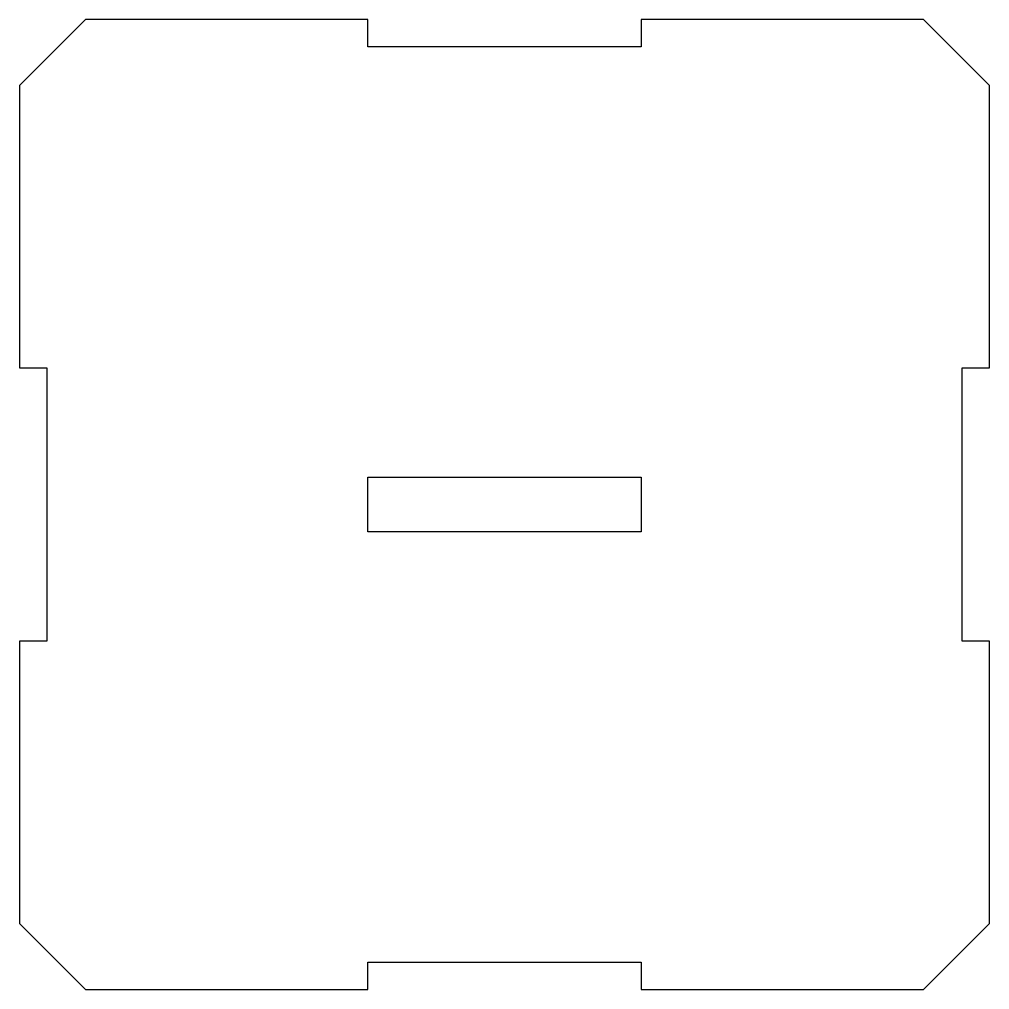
# Model space of a CAD drawing. Header units: inches. Extents: x -1.4 to 1.4, y -2.87 to -0.08.
import ezdxf

# ---------------------------------------------------------------- set-up
doc = ezdxf.new("R2010")
doc.units = ezdxf.units.IN
doc.layers.get('0').update_dxf_attribs({"linetype": 'CONTINUOUS'})

msp = doc.modelspace()

# ---------------------------------------------------------------- linework, layer by layer
for points in [[(0.3937, -0.0787), (0.3937, -0.1575), (-0.3937, -0.1575), (-0.3937, -0.0787), (-1.2075, -0.0787), (-1.3976, -0.2688), (-1.3976, -1.0827), (-1.3189, -1.0827), (-1.3189, -1.8701), (-1.3976, -1.8701), (-1.3976, -2.6839), (-1.2075, -2.874), (-0.3937, -2.874), (-0.3937, -2.7953), (0.3937, -2.7953), (0.3937, -2.874), (1.2075, -2.874), (1.3976, -2.6839), (1.3976, -1.8701), (1.3189, -1.8701), (1.3189, -1.0827), (1.3976, -1.0827), (1.3976, -0.2688), (1.2075, -0.0787)], [(0.3937, -1.5551), (-0.3937, -1.5551), (-0.3937, -1.3976), (0.3937, -1.3976)]]:
    msp.add_lwpolyline(points, close=True)

doc.saveas('drawing.dxf')
